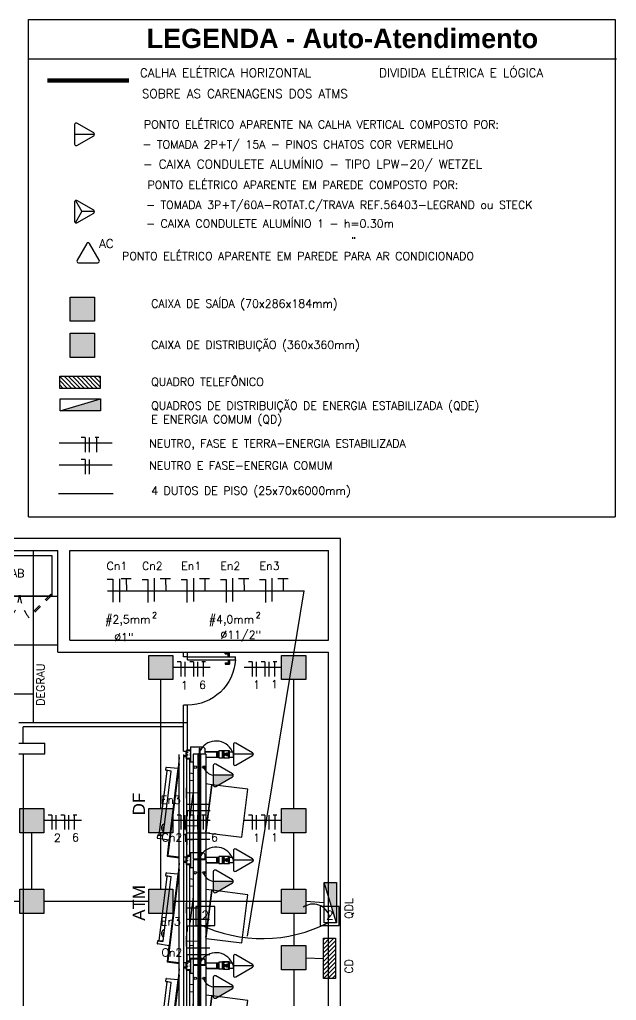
# Model space of a CAD drawing. Extents: x 16 to 124, y 36 to 90.
# Drawn here: x 54.18 to 61.59, y 76.67 to 88.83 of the extents above; entities that cross this region are included whole.
import ezdxf

# ---------------------------------------------------------------- set-up
doc = ezdxf.new("R2010")
doc.units = 0
doc.header["$LTSCALE"] = 0.02
doc.linetypes.add('HIDDEN2', pattern=[0.1875, 0.125, -0.0625])
doc.layers.get('0').update_dxf_attribs({"linetype": 'CONTINUOUS'})
for name, color, linetype in [('20TEXTO_02', 1, 'CONTINUOUS'), ('42-TEXTO', 1, 'CONTINUOUS'), ('ARQUITETURA20', 1, 'CONTINUOUS'), ('CAIXAS', 7, 'CONTINUOUS'), ('CALHA', 160, 'CONTINUOUS'), ('CANALETAS', 4, 'CONTINUOUS'), ('CARENAGEM', 1, 'CONTINUOUS'), ('CODIGO', 6, 'CONTINUOUS'), ('DIVISORIA', 5, 'CONTINUOUS'), ('EL-ELETRODUTO', 2, 'CONTINUOUS'), ('ESQUADRIAS-F', 2, 'CONTINUOUS'), ('ESQUADRIAS-G', 1, 'CONTINUOUS'), ('FIO-FASE', 1, 'CONTINUOUS'), ('MESAS', 1, 'CONTINUOUS'), ('PAREDES', 7, 'CONTINUOUS'), ('PISO', 6, 'CONTINUOUS'), ('PISOELEVADO', 6, 'CONTINUOUS'), ('TEXTO', 7, 'CONTINUOUS'), ('TEXTO-INS-NOVA', 5, 'CONTINUOUS'), ('TEXTO02', 3, 'CONTINUOUS'), ('TEXTO30', 5, 'CONTINUOUS'), ('TOMADAS30', 5, 'CONTINUOUS')]:
    doc.layers.add(name, color=color, linetype=linetype)
doc.styles.add('COTAS', font='romans.shx', dxfattribs={"width": 0.75})
doc.styles.add('PAVIM', font='swiss.ttf')
doc.styles.add('ROMANS', font='simplex.shx')
doc.styles.add('SANSSERIFBOLD', font='sasb____.pfb', dxfattribs={"height": 0.5})

# ---------------------------------------------------------------- blocks, each defined once
blk = doc.blocks.new('A$C3C972CB8')
at = {"layer": 'CARENAGEM'}
for p, q in [((0.526, 1.125), (0.47, 0.683)), ((1.121, 1.051), (0.526, 1.125)), ((1.066, 0.608), (1.121, 1.051)), ((0.137, 0.898), (0.049, 0.898)), ((0.049, 0.898), (0.049, 0.825)), ((0.055, 0.893), (0.055, 0.889)), ((0.06, 0.889), (0.06, 0.893)), ((0.061, 0.898), (0.061, 0.947)), ((0.131, 0.947), (0.061, 0.947)), ((0.069, 0.892), (0.069, 0.877)), ((0.116, 0.892), (0.069, 0.892)), ((0.069, 0.891), (0.116, 0.891)), ((0.069, 0.877), (0.116, 0.877)), ((0.116, 0.877), (0.116, 0.892)), ((0.125, 0.893), (0.125, 0.889)), ((0.13, 0.889), (0.13, 0.893)), ((0.131, 0.947), (0.131, 0.898)), ((0.137, 0.825), (0.137, 0.898)), ((1.448, 0.898), (1.36, 0.898)), ((1.36, 0.898), (1.36, 0.825)), ((1.366, 0.893), (1.366, 0.889)), ((1.371, 0.898), (1.371, 0.947)), ((1.441, 0.947), (1.371, 0.947)), ((1.371, 0.889), (1.371, 0.893)), ((1.38, 0.892), (1.38, 0.877)), ((1.427, 0.892), (1.38, 0.892)), ((1.38, 0.891), (1.427, 0.891)), ((1.38, 0.877), (1.427, 0.877)), ((1.427, 0.877), (1.427, 0.892)), ((1.436, 0.893), (1.436, 0.889)), ((1.441, 0.947), (1.441, 0.898)), ((1.441, 0.889), (1.441, 0.893)), ((1.448, 0.825), (1.448, 0.898)), ((0.049, 0.825), (0.049, 0.813)), ((0.049, 0.825), (0.137, 0.825)), ((0.137, 0.813), (0.049, 0.813)), ((0.051, 0.813), (0.051, 0.766)), ((0.051, 0.766), (0.136, 0.766)), ((0.055, 0.834), (0.055, 0.83)), ((0.06, 0.83), (0.06, 0.834)), ((0.061, 0.592), (0.061, 0.766)), ((0.063, 0.766), (0.063, 0.592)), ((0.063, 0.751), (0.128, 0.751)), ((0.128, 0.74), (0.063, 0.74)), ((0.108, 0.839), (0.077, 0.839)), ((0.125, 0.834), (0.125, 0.83)), ((0.128, 0.607), (0.128, 0.766)), ((0.13, 0.83), (0.13, 0.834)), ((0.131, 0.766), (0.131, 0.607)), ((0.136, 0.766), (0.136, 0.813)), ((0.137, 0.825), (0.137, 0.813)), ((1.36, 0.825), (1.36, 0.813)), ((1.36, 0.825), (1.448, 0.825)), ((1.397, 0.813), (1.36, 0.813)), ((1.361, 0.813), (1.361, 0.766)), ((1.361, 0.766), (1.446, 0.766)), ((1.366, 0.834), (1.366, 0.83)), ((1.371, 0.83), (1.371, 0.834)), ((1.371, 0.607), (1.371, 0.766)), ((1.373, 0.766), (1.373, 0.607)), ((1.373, 0.751), (1.438, 0.751)), ((1.438, 0.74), (1.373, 0.74)), ((1.419, 0.839), (1.388, 0.839)), ((1.436, 0.834), (1.436, 0.83)), ((1.438, 0.609), (1.438, 0.766)), ((1.441, 0.83), (1.441, 0.834)), ((1.441, 0.766), (1.441, 0.609)), ((1.446, 0.766), (1.446, 0.813)), ((1.448, 0.825), (1.448, 0.813)), ((0.47, 0.68), (0.461, 0.607)), ((0.47, 0.683), (0.47, 0.68)), ((1.066, 0.608), (0.47, 0.683)), ((1.055, 0.607), (0.47, 0.68)), ((1.389, 0.607), (1.441, 0.609)), ((0.02, 0.592), (0, 0.572)), ((0, 0.416), (0, 0.572)), ((0.02, 0.592), (0.09, 0.592)), ((0.09, 0.533), (0.025, 0.533)), ((0.025, 0.523), (0.09, 0.523)), ((0.061, 0.523), (0.061, 0.533)), ((0.063, 0.533), (0.063, 0.523)), ((0.09, 0.607), (1.389, 0.607)), ((0.09, 0.607), (0.09, 0.447)), ((0.091, 0.606), (0.091, 0.447)), ((1.066, 0.607), (1.066, 0.608)), ((1.389, 0.447), (1.389, 0.607)), ((0, 0.416), (0.192, 0.416)), ((0.041, 0.416), (0.045, 0.416)), ((0.041, 0.416), (0.041, 0.416)), ((0.041, 0.411), (0.041, 0.37)), ((0.043, 0.37), (0.043, 0.411)), ((0.046, 0.408), (0.044, 0.408)), ((0.044, 0.408), (0.044, 0.373)), ((0.059, 0.416), (0.045, 0.416)), ((0.045, 0.414), (0.059, 0.414)), ((0.146, 0.368), (0.045, 0.368)), ((0.045, 0.366), (0.146, 0.366)), ((0.046, 0.414), (0.046, 0.376)), ((0.046, 0.373), (0.046, 0.408)), ((0.046, 0.376), (0.052, 0.37)), ((0.065, 0.37), (0.048, 0.37)), ((0.054, 0.326), (0.054, 0.366)), ((0.059, 0.414), (0.059, 0.416)), ((0.059, 0.416), (0.133, 0.416)), ((0.073, 0.376), (0.065, 0.376)), ((0.065, 0.376), (0.073, 0.376)), ((0.065, 0.376), (0.065, 0.368)), ((0.065, 0.376), (0.065, 0.376)), ((0.073, 0.376), (0.073, 0.368)), ((0.073, 0.376), (0.073, 0.376)), ((0.095, 0.37), (0.073, 0.37)), ((0.083, 0.412), (0.108, 0.412)), ((0.091, 0.447), (1.389, 0.447)), ((0.103, 0.376), (0.095, 0.376)), ((0.095, 0.376), (0.103, 0.376)), ((0.095, 0.376), (0.095, 0.376)), ((0.095, 0.368), (0.095, 0.376)), ((0.103, 0.376), (0.103, 0.376)), ((0.103, 0.368), (0.103, 0.376)), ((0.143, 0.37), (0.103, 0.37)), ((0.114, 0.366), (0.114, 0.326)), ((0.133, 0.416), (0.133, 0.414)), ((0.146, 0.416), (0.133, 0.416)), ((0.133, 0.414), (0.146, 0.414)), ((0.139, 0.37), (0.145, 0.376)), ((0.145, 0.376), (0.145, 0.414)), ((0.148, 0.408), (0.145, 0.408)), ((0.145, 0.408), (0.145, 0.373)), ((0.146, 0.416), (0.151, 0.416)), ((0.148, 0.411), (0.148, 0.37)), ((0.148, 0.373), (0.148, 0.408)), ((0.151, 0.416), (0.151, 0.416)), ((0.151, 0.37), (0.151, 0.411)), ((0.157, 0.411), (0.151, 0.411)), ((0.156, 0.406), (0.151, 0.406)), ((0.151, 0.37), (0.151, 0.406)), ((0.151, 0.363), (0.151, 0.37)), ((0.155, 0.366), (1.346, 0.366)), ((0.155, 0.366), (0.155, 0.364)), ((1.346, 0.406), (0.156, 0.406)), ((0.157, 0.411), (0.161, 0.411)), ((0.161, 0.411), (0.161, 0.406)), ((0.192, 0.447), (0.192, 0.416)), ((0.325, 0.406), (0.33, 0.447)), ((0.424, 0.447), (0.419, 0.406)), ((0.552, 0.447), (0.876, 0.406)), ((1.151, 0.406), (1.156, 0.447)), ((1.313, 0.416), (1.313, 0.447)), ((1.313, 0.416), (1.355, 0.416)), ((1.35, 0.406), (1.346, 0.406)), ((1.35, 0.406), (1.35, 0.37)), ((1.351, 0.411), (1.351, 0.37)), ((1.353, 0.37), (1.353, 0.411)), ((1.356, 0.408), (1.354, 0.408)), ((1.354, 0.408), (1.354, 0.373)), ((1.369, 0.416), (1.355, 0.416)), ((1.355, 0.414), (1.369, 0.414)), ((1.356, 0.414), (1.356, 0.376)), ((1.356, 0.373), (1.356, 0.408)), ((1.369, 0.414), (1.369, 0.416)), ((0.109, 0.361), (0.059, 0.361)), ((0.059, 0.361), (0.059, 0.326)), ((0.061, 0.361), (0.061, 0.359)), ((0.077, 0.359), (0.061, 0.359)), ((0.077, 0.361), (0.077, 0.359)), ((0.091, 0.359), (0.091, 0.361)), ((0.091, 0.359), (0.107, 0.359)), ((0.096, 0.326), (1.406, 0.326)), ((1.406, 0.276), (0.096, 0.276)), ((0.107, 0.359), (0.107, 0.361)), ((0.109, 0.326), (0.109, 0.361)), ((0.119, 0.363), (0.118, 0.363)), ((0.118, 0.363), (0.118, 0.326)), ((0.151, 0.363), (0.119, 0.363)), ((0.119, 0.326), (0.119, 0.363)), ((0.122, 0.363), (0.155, 0.363)), ((0.122, 0.326), (0.122, 0.363)), ((0.133, 0.276), (0.263, 0.26)), ((0.155, 0.363), (0.155, 0.364)), ((0.213, 0.276), (1.347, 0.134)), ((0.254, 0.118), (0.267, 0.26)), ((0.267, 0.269), (0.267, 0.262)), ((0.267, 0.262), (0.267, 0.269)), ((0.269, 0.259), (1.156, 0.148)), ((1.349, 0.135), (1.367, 0.276)), ((1.358, 0.125), (1.377, 0.276)), ((0.302, 0.173), (0.292, 0.113)), ((0.304, 0.173), (0.296, 0.122)), ((0.307, 0.172), (1.098, 0.073)), ((1.158, 0.148), (1.136, 0.007)), ((1.16, 0.15), (1.16, 0.157)), ((1.16, 0.157), (1.16, 0.15)), ((1.162, 0.147), (1.355, 0.123)), ((0.262, 0.108), (0.282, 0.106)), ((0.297, 0.121), (1.095, 0.021)), ((1.101, 0.073), (1.096, 0.021)), ((1.098, 0.012), (1.103, 0.072)), ((1.105, 0.003), (1.126, 0))]:
    blk.add_line(p, q, dxfattribs=at)
for centre in [(0.253, 0.581), (0.253, 0.527), (0.253, 0.473)]:
    blk.add_circle(centre, 0.015, dxfattribs=at)
for centre, radius, start, end in [((0.025, 0.528), 0.005, 90, 270), ((1.316, 0.529), 0.0055, 315.5774, 0), ((0.045, 0.411), 0.0045, 90, 180), ((0.045, 0.37), 0.0045, 180, 270), ((0.045, 0.411), 0.00225, 90, 180), ((0.045, 0.37), 0.00225, 180, 270), ((0.048, 0.373), 0.0045, 180, 270), ((0.048, 0.373), 0.00225, 180, 270), ((0.083, 0.417), 0.005, 197.4576, 270), ((0.108, 0.417), 0.005, 270, 342.5424), ((0.143, 0.373), 0.0045, 270, 360), ((0.143, 0.373), 0.00225, 270, 360), ((0.146, 0.411), 0.0045, 0, 90), ((0.146, 0.411), 0.00225, 0, 90), ((0.146, 0.37), 0.00225, 270, 0), ((0.146, 0.37), 0.0045, 270, 0), ((0.156, 0.37), 0.0045, 180, 270), ((1.355, 0.411), 0.0045, 90, 180), ((1.355, 0.411), 0.00225, 90, 180), ((0.069, 0.365), 0.01, 216.8699, 323.1301), ((0.099, 0.365), 0.01, 216.8699, 323.1301), ((0.264, 0.263), 0.003, 262.8505, 352.8505), ((0.269, 0.262), 0.003, 172.8505, 262.8505), ((1.157, 0.151), 0.003, 262.8505, 352.8505), ((1.162, 0.15), 0.003, 172.8505, 262.8505), ((1.347, 0.135), 0.0018, 262.8505, 352.8505), ((1.355, 0.126), 0.003, 262.8505, 352.8505)]:
    blk.add_arc(centre, radius, start, end, dxfattribs=at)
at = {"layer": 'CARENAGEM', "extrusion": (7.88861e-31, -1.97383e-45, -1)}
for centre, major_axis in [((0.058, 0.893), (0.0025, 0)), ((0.058, 0.892), (0.0025, 0)), ((0.058, 0.889), (-0.0025, 0)), ((0.128, 0.893), (0.0025, 0)), ((0.128, 0.892), (0.0025, 0)), ((0.128, 0.889), (-0.0025, 0)), ((0.058, 0.833), (0.0025, 0)), ((0.058, 0.834), (0.0025, 0)), ((0.058, 0.83), (-0.0025, 0)), ((0.128, 0.833), (0.0025, 0)), ((0.128, 0.834), (0.0025, 0)), ((0.128, 0.83), (-0.0025, 0))]:
    blk.add_ellipse(centre, major_axis=major_axis, ratio=0.224951, start_param=3.141593, end_param=6.283185, dxfattribs=at)
at = {"layer": 'CARENAGEM', "extrusion": (1.18329e-30, -5.69381e-44, -1)}
for centre in [(0.058, 0.89), (0.128, 0.89), (1.368, 0.89), (1.438, 0.89), (0.058, 0.831), (0.128, 0.831), (1.368, 0.831), (1.438, 0.831)]:
    blk.add_ellipse(centre, major_axis=(0.00165, 0), ratio=0.224951, start_param=3.141593, end_param=9.424778, dxfattribs=at)
at = {"layer": 'CARENAGEM', "extrusion": (1.18329e-30, -5.69217e-44, -1)}
for centre, start_param, end_param in [((0.074, 0.867), 4.352704, 5.304046), ((0.074, 0.867), 0.229969, 0.820844), ((0.113, 0.867), 2.334587, 2.90467), ((0.113, 0.867), 4.120732, 5.004509), ((1.384, 0.867), 4.420269, 5.304046), ((1.384, 0.867), 0.236922, 0.807005), ((1.423, 0.867), 2.320749, 2.911624), ((1.423, 0.867), 4.120732, 5.072074)]:
    blk.add_ellipse(centre, major_axis=(0.0125, 0), ratio=0.97437, start_param=start_param, end_param=end_param, dxfattribs=at)
at = {"layer": 'CARENAGEM', "extrusion": (3.9443e-31, -9.86913e-46, -1)}
for centre, start_param, end_param in [((0.093, 0.862), 3.141593, 9.424778), ((0.093, 0.861), 3.250092, 4.712389), ((0.093, 0.861), 4.712389, 6.174686), ((0.093, 0.838), 3.141593, 9.424778), ((0.093, 0.837), 3.250092, 4.712389), ((0.093, 0.837), 4.712389, 6.174686)]:
    blk.add_ellipse(centre, major_axis=(0.018, 0), ratio=0.224951, start_param=start_param, end_param=end_param, dxfattribs=at)
at = {"layer": 'CARENAGEM', "extrusion": (1.18329e-30, -2.96074e-45, -1)}
for centre in [(0.093, 0.894), (0.093, 0.875), (0.093, 0.868), (0.093, 0.855), (0.093, 0.845), (0.093, 0.831)]:
    blk.add_ellipse(centre, major_axis=(0.002, 0), ratio=0.224951, start_param=3.141593, end_param=9.424778, dxfattribs=at)
at = {"layer": 'CARENAGEM', "extrusion": (7.88861e-31, -2.01762e-45, -1)}
for centre, major_axis in [((1.369, 0.893), (0.0025, 0)), ((1.369, 0.892), (0.0025, 0)), ((1.369, 0.889), (-0.0025, 0)), ((1.439, 0.893), (0.0025, 0)), ((1.439, 0.892), (0.0025, 0)), ((1.439, 0.889), (-0.0025, 0)), ((1.369, 0.833), (0.0025, 0)), ((1.369, 0.834), (0.0025, 0)), ((1.369, 0.83), (-0.0025, 0)), ((1.439, 0.833), (0.0025, 0)), ((1.439, 0.834), (0.0025, 0)), ((1.439, 0.83), (-0.0025, 0))]:
    blk.add_ellipse(centre, major_axis=major_axis, ratio=0.224951, start_param=3.141593, end_param=6.283185, dxfattribs=at)
at = {"layer": 'CARENAGEM', "extrusion": (7.88861e-31, -2.00667e-45, -1)}
for centre, start_param, end_param in [((1.404, 0.862), 3.141593, 9.424778), ((1.404, 0.861), 3.250092, 4.712389), ((1.404, 0.861), 4.712389, 6.174686), ((1.404, 0.838), 3.141593, 9.424778), ((1.404, 0.837), 3.250092, 4.712389), ((1.404, 0.837), 4.712389, 6.174686)]:
    blk.add_ellipse(centre, major_axis=(0.018, 0), ratio=0.224951, start_param=start_param, end_param=end_param, dxfattribs=at)
at = {"layer": 'CARENAGEM', "extrusion": (1.18329e-30, -3.01e-45, -1)}
for centre in [(1.404, 0.894), (1.404, 0.875), (1.404, 0.868), (1.404, 0.855), (1.404, 0.845), (1.404, 0.831)]:
    blk.add_ellipse(centre, major_axis=(0.002, 0), ratio=0.224951, start_param=3.141593, end_param=9.424778, dxfattribs=at)
at = {"layer": 'CARENAGEM'}
for centre, start_param, end_param in [((1.006, 0.104), 0.752586, 2.389007), ((1.006, 0.106), 0.860792, 2.280801)]:
    blk.add_ellipse(centre, major_axis=(-0.0278, 0.0035), ratio=0.999391, start_param=start_param, end_param=end_param, dxfattribs=at)
for points, degree, knots in [([(0.298, 0.131), (0.297, 0.131), (0.297, 0.131), (0.297, 0.131), (0.297, 0.131), (0.297, 0.131), (0.296, 0.131), (0.296, 0.131), (0.296, 0.131), (0.296, 0.131), (0.295, 0.131), (0.295, 0.131), (0.295, 0.131)], 1, [2.902778, 2.902778, 3.094495, 3.327121, 3.559747, 3.792373, 4.024998, 4.26496, 4.504921, 4.744882, 4.984843, 5.224804, 5.464765, 5.490344, 5.490344]), ([(0.297, 0.121), (0.297, 0.121), (0.297, 0.121), (0.297, 0.121), (0.296, 0.121), (0.296, 0.121), (0.296, 0.121), (0.296, 0.121), (0.296, 0.121), (0.296, 0.121), (0.296, 0.121), (0.296, 0.121), (0.296, 0.122), (0.296, 0.122), (0.296, 0.122), (0.296, 0.122), (0.296, 0.122), (0.296, 0.122), (0.296, 0.122), (0.296, 0.122), (0.296, 0.122), (0.296, 0.122), (0.296, 0.122), (0.296, 0.122), (0.296, 0.122), (0.296, 0.122), (0.296, 0.122), (0.296, 0.122)], 1, [0, 0, 0.0419879, 0.0839759, 0.1259638, 0.1668939, 0.2078241, 0.2487542, 0.2896843, 0.3303095, 0.3709346, 0.4115598, 0.4521849, 0.4928044, 0.5334239, 0.5740434, 0.614663, 0.6540309, 0.6933989, 0.7210082, 0.734611, 0.7482139, 0.7608778, 0.7735418, 0.7905417, 0.8075415, 0.8245414, 0.8466684, 0.8687953, 0.8687953]), ([(0.307, 0.172), (0.307, 0.173), (0.307, 0.173), (0.307, 0.173), (0.307, 0.173), (0.306, 0.173), (0.306, 0.173), (0.306, 0.173), (0.306, 0.173), (0.305, 0.173), (0.305, 0.173), (0.305, 0.173), (0.305, 0.173), (0.305, 0.173), (0.304, 0.173), (0.304, 0.173), (0.304, 0.173), (0.304, 0.173), (0.304, 0.173), (0.303, 0.173), (0.303, 0.173), (0.303, 0.173), (0.303, 0.173), (0.303, 0.173), (0.302, 0.173), (0.302, 0.173), (0.302, 0.173), (0.302, 0.173), (0.302, 0.173), (0.301, 0.173), (0.301, 0.173), (0.301, 0.173), (0.301, 0.173), (0.301, 0.173), (0.301, 0.173), (0.3, 0.173), (0.3, 0.173), (0.3, 0.173), (0.3, 0.173), (0.3, 0.173), (0.3, 0.173), (0.3, 0.173), (0.299, 0.173), (0.299, 0.173), (0.299, 0.173), (0.299, 0.173), (0.299, 0.173), (0.299, 0.173), (0.299, 0.173), (0.299, 0.173), (0.299, 0.173), (0.298, 0.173), (0.298, 0.173), (0.298, 0.173), (0.298, 0.173), (0.298, 0.173), (0.298, 0.173), (0.298, 0.173), (0.298, 0.173), (0.298, 0.173), (0.298, 0.173), (0.298, 0.173), (0.298, 0.173), (0.298, 0.173), (0.298, 0.173), (0.298, 0.173)], 1, [0, 0, 0.200219, 0.400438, 0.600656, 0.800875, 1.001094, 1.217587, 1.434081, 1.650574, 1.867067, 2.08356, 2.300054, 2.516547, 2.73304, 2.949533, 3.166027, 3.38252, 3.599013, 3.815506, 4.032, 4.243984, 4.455968, 4.667952, 4.879936, 5.091921, 5.303905, 5.515889, 5.727873, 5.939857, 6.151842, 6.363826, 6.57581, 6.787794, 6.999778, 7.211763, 7.423747, 7.634351, 7.844955, 8.05556, 8.266164, 8.476768, 8.687372, 8.897977, 9.108581, 9.319185, 9.52979, 9.740394, 9.950998, 10.161602, 10.372207, 10.582811, 10.763907, 10.945002, 11.126098, 11.307193, 11.488289, 11.669385, 11.85048, 12.015872, 12.181264, 12.346656, 12.512048, 12.677439, 12.842831, 12.982571, 13.034543, 13.034543]), ([(0.254, 0.118), (0.254, 0.118), (0.254, 0.118), (0.254, 0.117), (0.254, 0.116), (0.255, 0.114), (0.255, 0.113), (0.257, 0.111), (0.258, 0.11), (0.26, 0.109), (0.261, 0.108), (0.262, 0.108)], 3, [-0.027135, -0.027135, -0.027135, -0.027135, 0, 0, 3.29064, 3.29064, 6.80644, 6.80644, 10.322241, 10.322241, 13.838041, 13.838041, 13.838041, 13.838041]), ([(0.282, 0.106), (0.284, 0.106), (0.285, 0.106), (0.287, 0.106), (0.288, 0.107), (0.29, 0.108), (0.291, 0.109), (0.292, 0.111), (0.292, 0.112), (0.292, 0.113), (0.292, 0.113), (0.292, 0.113)], 3, [0, 0, 0, 0, 3.5158, 3.5158, 7.031601, 7.031601, 10.547401, 10.547401, 13.819644, 13.819644, 13.865025, 13.865025, 13.865025, 13.865025]), ([(0.957, 0.091), (0.957, 0.091), (0.958, 0.09), (0.958, 0.089), (0.958, 0.088), (0.958, 0.087), (0.959, 0.087), (0.959, 0.086), (0.959, 0.085), (0.96, 0.085), (0.96, 0.084), (0.96, 0.083), (0.961, 0.082), (0.961, 0.082), (0.961, 0.081), (0.962, 0.08), (0.962, 0.08), (0.962, 0.079), (0.963, 0.078), (0.963, 0.077), (0.964, 0.077), (0.964, 0.076), (0.965, 0.075), (0.965, 0.075), (0.966, 0.074), (0.966, 0.074), (0.967, 0.073), (0.967, 0.072), (0.968, 0.072), (0.968, 0.071), (0.969, 0.07), (0.969, 0.07), (0.97, 0.069), (0.97, 0.069), (0.971, 0.068), (0.971, 0.068), (0.972, 0.067), (0.973, 0.067), (0.973, 0.066), (0.974, 0.066), (0.974, 0.065), (0.975, 0.065), (0.976, 0.064), (0.976, 0.064), (0.977, 0.063), (0.978, 0.063), (0.978, 0.062), (0.979, 0.062), (0.98, 0.061), (0.98, 0.061), (0.981, 0.061), (0.982, 0.06), (0.983, 0.06), (0.983, 0.059), (0.984, 0.059), (0.985, 0.059), (0.985, 0.058), (0.986, 0.058), (0.987, 0.058), (0.988, 0.057), (0.988, 0.057), (0.989, 0.057), (0.99, 0.057), (0.991, 0.056), (0.991, 0.056), (0.992, 0.056), (0.993, 0.056), (0.994, 0.056), (0.994, 0.055), (0.995, 0.055), (0.996, 0.055), (0.997, 0.055), (0.998, 0.055), (0.998, 0.055), (0.999, 0.055), (1, 0.054), (1.001, 0.054), (1.002, 0.054), (1.002, 0.054), (1.003, 0.054), (1.004, 0.054), (1.005, 0.054), (1.006, 0.054), (1.006, 0.054), (1.007, 0.054), (1.008, 0.054), (1.009, 0.054), (1.01, 0.054), (1.01, 0.054), (1.011, 0.054), (1.012, 0.055), (1.013, 0.055), (1.014, 0.055), (1.014, 0.055), (1.015, 0.055), (1.016, 0.055), (1.017, 0.055), (1.017, 0.056), (1.018, 0.056), (1.019, 0.056), (1.02, 0.056), (1.021, 0.056), (1.021, 0.057), (1.022, 0.057), (1.023, 0.057), (1.024, 0.058), (1.024, 0.058), (1.025, 0.058), (1.026, 0.058), (1.027, 0.059), (1.027, 0.059), (1.028, 0.059), (1.029, 0.06), (1.029, 0.06), (1.03, 0.061), (1.031, 0.061), (1.031, 0.061), (1.032, 0.062), (1.033, 0.062), (1.034, 0.063), (1.034, 0.063), (1.035, 0.064), (1.035, 0.064), (1.036, 0.065), (1.037, 0.065), (1.037, 0.066), (1.038, 0.066), (1.039, 0.067), (1.039, 0.067), (1.04, 0.068), (1.04, 0.068), (1.041, 0.069), (1.041, 0.069), (1.042, 0.07), (1.043, 0.07), (1.043, 0.071), (1.044, 0.072), (1.044, 0.072), (1.045, 0.073), (1.045, 0.074), (1.046, 0.074), (1.046, 0.075), (1.047, 0.075), (1.047, 0.076), (1.047, 0.077), (1.048, 0.077), (1.048, 0.078), (1.049, 0.079), (1.049, 0.079)], 1, [3.527144, 3.527144, 3.535478, 3.551478, 3.567478, 3.583478, 3.599477, 3.615477, 3.631477, 3.647476, 3.663476, 3.679476, 3.695475, 3.711475, 3.727475, 3.743474, 3.759474, 3.775474, 3.791474, 3.807474, 3.823473, 3.839473, 3.855473, 3.871473, 3.887473, 3.903473, 3.919473, 3.935473, 3.951473, 3.967472, 3.983472, 3.999472, 4.015472, 4.031472, 4.047472, 4.063472, 4.079472, 4.095472, 4.111472, 4.127472, 4.143472, 4.159472, 4.175472, 4.191472, 4.207473, 4.223473, 4.239473, 4.255473, 4.271473, 4.287473, 4.303473, 4.319473, 4.335474, 4.351474, 4.367474, 4.383474, 4.399474, 4.415474, 4.431475, 4.447475, 4.463475, 4.479476, 4.495476, 4.511476, 4.527476, 4.543477, 4.559477, 4.575477, 4.591478, 4.607478, 4.623478, 4.639479, 4.655479, 4.671479, 4.68748, 4.70348, 4.71948, 4.735481, 4.751481, 4.767481, 4.783482, 4.799482, 4.815483, 4.831483, 4.847483, 4.863484, 4.879484, 4.895485, 4.911485, 4.927485, 4.943486, 4.959486, 4.975486, 4.991487, 5.007487, 5.023488, 5.039488, 5.055488, 5.071489, 5.087489, 5.103489, 5.11949, 5.13549, 5.15149, 5.16749, 5.183491, 5.199491, 5.215491, 5.231492, 5.247492, 5.263492, 5.279493, 5.295493, 5.311493, 5.327493, 5.343494, 5.359494, 5.375494, 5.391494, 5.407494, 5.423495, 5.439495, 5.455495, 5.471495, 5.487495, 5.503495, 5.519495, 5.535495, 5.551495, 5.567495, 5.583495, 5.599496, 5.615496, 5.631496, 5.647496, 5.663496, 5.679496, 5.695496, 5.711496, 5.727496, 5.743496, 5.759495, 5.775495, 5.791495, 5.807495, 5.823495, 5.839495, 5.855495, 5.871494, 5.885424, 5.885424]), ([(1.096, 0.021), (1.096, 0.021), (1.096, 0.021), (1.096, 0.021), (1.096, 0.021), (1.096, 0.021), (1.096, 0.021), (1.096, 0.021), (1.096, 0.021), (1.096, 0.021), (1.096, 0.021), (1.096, 0.021), (1.096, 0.021), (1.096, 0.021), (1.096, 0.021), (1.096, 0.021), (1.096, 0.021), (1.096, 0.021), (1.096, 0.021), (1.096, 0.021), (1.096, 0.021), (1.096, 0.021), (1.096, 0.021), (1.096, 0.021), (1.096, 0.021), (1.096, 0.021), (1.095, 0.021)], 1, [0, 0, 0.0626187, 0.09388, 0.1065253, 0.1191706, 0.1318049, 0.1444393, 0.1613001, 0.1781609, 0.1950217, 0.2249463, 0.2548709, 0.2977034, 0.340536, 0.3833685, 0.4231744, 0.4629803, 0.5027861, 0.542592, 0.5832112, 0.6238303, 0.6644495, 0.7050686, 0.7460327, 0.7869968, 0.8279608, 0.8689249, 0.8689249]), ([(1.099, 0.03), (1.099, 0.03), (1.099, 0.03), (1.099, 0.03), (1.099, 0.03), (1.098, 0.03), (1.098, 0.03), (1.098, 0.03), (1.098, 0.03), (1.098, 0.03), (1.097, 0.031), (1.097, 0.031), (1.097, 0.031), (1.097, 0.031)], 1, [21.441958, 21.441958, 21.467705, 21.698529, 21.929352, 22.160176, 22.391, 22.621824, 22.852647, 23.083471, 23.314295, 23.545119, 23.775943, 24.006766, 24.026551, 24.026551]), ([(1.107, 0.071), (1.107, 0.071), (1.107, 0.071), (1.107, 0.071), (1.107, 0.071), (1.107, 0.071), (1.107, 0.071), (1.107, 0.071), (1.107, 0.071), (1.107, 0.071), (1.107, 0.071), (1.107, 0.071), (1.107, 0.071), (1.107, 0.071), (1.107, 0.071), (1.107, 0.071), (1.106, 0.071), (1.106, 0.071), (1.106, 0.071), (1.106, 0.072), (1.106, 0.072), (1.106, 0.072), (1.106, 0.072), (1.106, 0.072), (1.106, 0.072), (1.106, 0.072), (1.106, 0.072), (1.106, 0.072), (1.105, 0.072), (1.105, 0.072), (1.105, 0.072), (1.105, 0.072), (1.105, 0.072), (1.105, 0.072), (1.105, 0.072), (1.105, 0.072), (1.104, 0.072), (1.104, 0.072), (1.104, 0.072), (1.104, 0.072), (1.104, 0.072), (1.104, 0.072), (1.103, 0.072), (1.103, 0.072), (1.103, 0.072), (1.103, 0.072), (1.103, 0.073), (1.102, 0.073), (1.102, 0.073), (1.102, 0.073), (1.102, 0.073), (1.102, 0.073), (1.102, 0.073), (1.101, 0.073), (1.101, 0.073), (1.101, 0.073), (1.101, 0.073), (1.101, 0.073), (1.1, 0.073), (1.1, 0.073), (1.1, 0.073), (1.1, 0.073), (1.099, 0.073), (1.099, 0.073), (1.099, 0.073), (1.099, 0.073), (1.099, 0.073), (1.098, 0.073), (1.098, 0.073), (1.098, 0.073), (1.098, 0.073)], 1, [11.287326, 11.287326, 11.347666, 11.479103, 11.610541, 11.741979, 11.873417, 12.019793, 12.16617, 12.312547, 12.458923, 12.6053, 12.751676, 12.898053, 13.044429, 13.190806, 13.337183, 13.503495, 13.669808, 13.836121, 14.002433, 14.168746, 14.335059, 14.501372, 14.667684, 14.833997, 15.00031, 15.166623, 15.360061, 15.553499, 15.746938, 15.940376, 16.133814, 16.327253, 16.520691, 16.714129, 16.907568, 17.101006, 17.294444, 17.487883, 17.704962, 17.922041, 18.13912, 18.356199, 18.573278, 18.790357, 19.007436, 19.224515, 19.441594, 19.658673, 19.875752, 20.092831, 20.30991, 20.52293, 20.73595, 20.94897, 21.161989, 21.375009, 21.588029, 21.801049, 22.014069, 22.227089, 22.440109, 22.653129, 22.866148, 23.079168, 23.292188, 23.505208, 23.712646, 23.920084, 24.127522, 24.33496, 24.33496]), ([(1.098, 0.012), (1.098, 0.012), (1.098, 0.012), (1.098, 0.011), (1.098, 0.01), (1.098, 0.008), (1.099, 0.007), (1.1, 0.005), (1.101, 0.004), (1.103, 0.003), (1.104, 0.003), (1.105, 0.003)], 3, [-0.045381, -0.045381, -0.045381, -0.045381, 0, 0, 3.272243, 3.272243, 6.788044, 6.788044, 10.303844, 10.303844, 13.819644, 13.819644, 13.819644, 13.819644]), ([(1.126, 0), (1.127, 0), (1.128, 0), (1.13, 0.001), (1.131, 0.001), (1.133, 0.003), (1.134, 0.003), (1.135, 0.005), (1.136, 0.006), (1.136, 0.007), (1.136, 0.007), (1.136, 0.007)], 3, [0, 0, 0, 0, 3.5158, 3.5158, 7.031601, 7.031601, 10.547401, 10.547401, 13.838041, 13.838041, 13.865175, 13.865175, 13.865175, 13.865175])]:
    blk.add_open_spline(points, degree=degree, knots=knots, dxfattribs=at)
blk.add_open_spline([(1.096, 0.021), (1.096, 0.021), (1.096, 0.021), (1.096, 0.021), (1.096, 0.021), (1.096, 0.021)], degree=1, dxfattribs=at)
blk = doc.blocks.new('A$C05567B69')
at = {"layer": 'ESQUADRIAS-F'}
blk.add_arc((0.8, 0), 0.8, 93.5833, 180, dxfattribs=at)
at = {"layer": 'ESQUADRIAS-G'}
for p, q in [((0.68, 0.628), (0.68, 0.698)), ((0.75, 0.698), (0.68, 0.698)), ((0.7, 0.628), (0.7, 0.678)), ((0.75, 0.678), (0.7, 0.678)), ((0.75, 0), (0.75, 0.798)), ((0.75, 0.798), (0.8, 0.798)), ((0.8, 0), (0.8, 0.798)), ((0.8, 0.698), (0.87, 0.698)), ((0.8, 0.678), (0.85, 0.678)), ((0.85, 0.628), (0.85, 0.678)), ((0.87, 0.628), (0.87, 0.698)), ((0.7, 0.628), (0.68, 0.628)), ((0.85, 0.628), (0.87, 0.628)), ((0.75, 0), (0.8, 0))]:
    blk.add_line(p, q, dxfattribs=at)
for points in [[(0.68, 0.698), (0.75, 0.698), (0.7, 0.678), (0.75, 0.678)], [(0.68, 0.628), (0.68, 0.698), (0.7, 0.628), (0.7, 0.678)], [(0.8, 0.698), (0.87, 0.698), (0.8, 0.678), (0.85, 0.678)], [(0.85, 0.628), (0.85, 0.678), (0.87, 0.628), (0.87, 0.698)]]:
    blk.add_solid(points, dxfattribs=at)
blk = doc.blocks.new('AB')
at = {"layer": 'CODIGO', "linetype": 'HIDDEN2'}
for p, q in [((0.013, -0.478), (0.294, -0.76)), ((0.787, -0.478), (0.506, -0.76)), ((0, -0.491), (0.281, -0.773)), ((0.8, -0.491), (0.519, -0.773)), ((0.281, -0.773), (0.294, -0.76)), ((0.519, -0.773), (0.506, -0.76))]:
    blk.add_line(p, q, dxfattribs=at)
for centre, start, end in [((-0.095, -0.456), 321.9199, 355.9227), ((0.895, -0.456), 184.0773, 218.0801)]:
    blk.add_arc(centre, 0.493, start, end, dxfattribs=at)
at = {"layer": 'MESAS'}
for p, q in [((0, 0), (0.8, 0)), ((0, 0), (0, -0.5)), ((0.8, 0), (0.8, -0.5)), ((0, -0.5), (0.013, -0.5)), ((0.013, -0.5), (0.782, -0.5)), ((0.782, -0.5), (0.8, -0.5)), ((0.8, -0.5), (0.787, -0.5))]:
    blk.add_line(p, q, dxfattribs=at)
at = {"layer": 'MESAS', "linetype": 'HIDDEN2'}
for p, q in [((0.013, -0.478), (0, -0.491)), ((0.787, -0.478), (0.8, -0.491))]:
    blk.add_line(p, q, dxfattribs=at)
at = {"layer": 'CODIGO', "style": 'ROMANS'}
blk.add_text('AB', height=0.1, dxfattribs=at).set_placement((0.291, -0.27))

msp = doc.modelspace()

# ---------------------------------------------------------------- hatches: boundary and pattern name
at = {"layer": 'CAIXAS'}
for color, points in [(4, [(55.11209, 85.09335), (55.11209, 85.39335), (54.81209, 85.39335), (54.81209, 85.09335)]), (5, [(55.11209, 84.64353), (55.11209, 84.94353), (54.81209, 84.94353), (54.81209, 84.64353)]), (256, [(54.68752, 83.98182), (55.18752, 83.98182), (55.18752, 84.13182)]), (4, [(56.08662, 80.64894), (56.08662, 80.94894), (55.78662, 80.94894), (55.78662, 80.64894)]), (4, [(57.73662, 80.64894), (57.73662, 80.94894), (57.43662, 80.94894), (57.43662, 80.64894)]), (4, [(54.48662, 78.74894), (54.48662, 79.04894), (54.18662, 79.04894), (54.18662, 78.74894)]), (4, [(56.08662, 78.74894), (56.08662, 79.04894), (55.78662, 79.04894), (55.78662, 78.74894)]), (4, [(57.73662, 78.74894), (57.73662, 79.04894), (57.43662, 79.04894), (57.43662, 78.74894)]), (256, [(58.11645, 77.63319), (58.11645, 78.13319), (57.96645, 78.13319)]), (5, [(54.48662, 77.74894), (54.48662, 78.04894), (54.18662, 78.04894), (54.18662, 77.74894)]), (5, [(56.08662, 77.74894), (56.08662, 78.04894), (55.78662, 78.04894), (55.78662, 77.74894)]), (5, [(57.73662, 77.74894), (57.73662, 78.04894), (57.43662, 78.04894), (57.43662, 77.74894)]), (5, [(57.73662, 77.04894), (57.73662, 77.34894), (57.43662, 77.34894), (57.43662, 77.04894)])]:
    msp.add_hatch(color=color, dxfattribs=at).paths.add_polyline_path(points)
h = msp.add_hatch(dxfattribs=at)
h.set_pattern_fill('ANSI31', color=256, scale=0.3, angle=90, style=0)
h.set_pattern_definition([(135, (24.795224, 10.406536), (-0.026516504, -0.026516504), [])])
h.paths.add_polyline_path([(54.68341, 84.33138), (54.68341, 84.26105), (55.18341, 84.26105), (55.18341, 84.33138)])
h.paths.add_polyline_path([(54.68341, 84.41105), (54.68341, 84.33138), (55.18341, 84.33138), (55.18341, 84.41105)])
h = msp.add_hatch(dxfattribs=at)
h.set_pattern_fill('ANSI31', color=256, scale=0.3, angle=180, style=0)
h.set_pattern_definition([(225, (131.959207, 47.05238), (0.026516504, -0.026516504), [])])
h.paths.add_polyline_path([(58.03436, 76.94057), (58.1047, 76.94057), (58.1047, 77.44057), (58.03436, 77.44057)])
h.paths.add_polyline_path([(57.9547, 76.94057), (58.03436, 76.94057), (58.03436, 77.44057), (57.9547, 77.44057)])
at = {"layer": 'TOMADAS30'}
for points in [[(56.82655, 79.44425, 0.26794919), (56.83655, 79.46157), (56.58837, 79.46157), (56.58837, 79.34138, 0.57735027), (56.61837, 79.32406)], [(56.82655, 78.12845, 0.26794919), (56.83655, 78.14577), (56.58837, 78.14577), (56.58837, 78.02558, 0.57735027), (56.61837, 78.00825)], [(56.82655, 76.81854, 0.26794919), (56.83655, 76.83586), (56.58837, 76.83586), (56.58837, 76.71567, 0.57735027), (56.61837, 76.69835)]]:
    msp.add_hatch(color=256, dxfattribs=at).paths.add_polyline_path(points)

# ---------------------------------------------------------------- linework, layer by layer
at = {"layer": 'ARQUITETURA20'}
for p, q in [((58.31588, 86.13817), (58.31588, 86.11483)), ((58.33923, 86.13817), (58.33923, 86.11483))]:
    msp.add_line(p, q, dxfattribs=at)
at = {"layer": 'CAIXAS'}
for p, q in [((54.68752, 83.98182), (55.18752, 84.13182)), ((58.11645, 77.63319), (57.96645, 78.13319))]:
    msp.add_line(p, q, dxfattribs=at)
for points in [[(54.81209, 85.09335), (54.81209, 85.39335), (55.11209, 85.39335), (55.11209, 85.09335)], [(54.81209, 84.64353), (54.81209, 84.94353), (55.11209, 84.94353), (55.11209, 84.64353)], [(54.68341, 84.26105), (54.68341, 84.41105), (55.18341, 84.41105), (55.18341, 84.26105)], [(54.68752, 83.98182), (54.68752, 84.13182), (55.18752, 84.13182), (55.18752, 83.98182)], [(55.78662, 80.64894), (55.78662, 80.94894), (56.08662, 80.94894), (56.08662, 80.64894)], [(57.43662, 80.64894), (57.43662, 80.94894), (57.73662, 80.94894), (57.73662, 80.64894)], [(54.18662, 78.74894), (54.18662, 79.04894), (54.48662, 79.04894), (54.48662, 78.74894)], [(55.78662, 78.74894), (55.78662, 79.04894), (56.08662, 79.04894), (56.08662, 78.74894)], [(57.43662, 78.74894), (57.43662, 79.04894), (57.73662, 79.04894), (57.73662, 78.74894)], [(58.11645, 77.63319), (57.96645, 77.63319), (57.96645, 78.13319), (58.11645, 78.13319)], [(54.18662, 77.74894), (54.18662, 78.04894), (54.48662, 78.04894), (54.48662, 77.74894)], [(55.78662, 77.74894), (55.78662, 78.04894), (56.08662, 78.04894), (56.08662, 77.74894)], [(57.43662, 77.74894), (57.43662, 78.04894), (57.73662, 78.04894), (57.73662, 77.74894)], [(58.1047, 76.94057), (57.9547, 76.94057), (57.9547, 77.44057), (58.1047, 77.44057)], [(57.43662, 77.04894), (57.43662, 77.34894), (57.73662, 77.34894), (57.73662, 77.04894)]]:
    msp.add_lwpolyline(points, close=True, dxfattribs=at)
at = {"layer": 'CALHA', "const_width": 0.05}
for points in [[(54.52915, 88.07971), (55.54119, 88.07971)], [(56.41506, 79.72611), (56.41506, 69.25702)]]:
    msp.add_lwpolyline(points, dxfattribs=at)
at = {"layer": 'CANALETAS'}
for p, q in [((55.3342, 83.58279), (54.67417, 83.58279)), ((55.3342, 83.30819), (54.67417, 83.30819)), ((54.66571, 82.9585), (55.34749, 82.9585)), ((56.5515, 80.79894), (56.08662, 80.79894)), ((57.43662, 80.79894), (56.97174, 80.79894)), ((55.93662, 79.04894), (55.93662, 80.64894)), ((57.58662, 79.04894), (57.58662, 80.64894)), ((54.9515, 78.89894), (54.48662, 78.89894)), ((56.5515, 78.89894), (56.08662, 78.89894)), ((57.43662, 78.89894), (56.97174, 78.89894)), ((54.33662, 78.04894), (54.33662, 78.74894)), ((55.93662, 78.04894), (55.93662, 78.74894)), ((57.58662, 78.04894), (57.58662, 78.74894)), ((52.88662, 77.89894), (54.18662, 77.89894)), ((54.48662, 77.89894), (55.78662, 77.89894)), ((56.08662, 77.89894), (57.43662, 77.89894)), ((57.73662, 77.89894), (57.96645, 77.88319)), ((57.58662, 77.74894), (57.58662, 77.34894)), ((57.73662, 77.19894), (57.9547, 77.19057)), ((57.58662, 77.04894), (57.58662, 76.04894))]:
    msp.add_line(p, q, dxfattribs=at)
at = {"layer": 'CARENAGEM'}
for p in [(56.309, 77.18692), (56.4847, 77.16692)]:
    msp.add_line(p, (56.4647, 77.18692), dxfattribs=at)
msp.add_arc((56.4208, 77.16192), 0.005, 0, 180, dxfattribs=at)
at = {"layer": 'DIVISORIA'}
for p, q in [((56.21662, 80.93035), (56.21662, 80.98894)), ((56.26662, 80.93035), (56.21662, 80.93035)), ((56.26662, 80.93035), (56.26662, 80.98894)), ((56.21662, 79.76169), (56.21662, 80.33035)), ((56.26662, 80.33035), (56.21662, 80.33035)), ((56.26662, 79.76169), (56.26662, 80.33035)), ((56.26662, 80.11169), (54.17662, 80.11169)), ((56.21662, 80.06169), (54.22662, 80.06169)), ((54.22662, 79.85981), (54.22662, 80.06169)), ((54.22662, 79.72946), (54.22662, 76.20946))]:
    msp.add_line(p, q, dxfattribs=at)
at = {"layer": 'EL-ELETRODUTO'}
for p, q in [((55.42227, 81.89872), (55.42227, 81.61097)), ((55.44397, 81.90093), (55.50888, 81.90093)), ((55.44397, 81.90093), (55.44397, 81.90093)), ((55.50888, 81.90093), (55.51176, 81.74763)), ((55.50888, 81.90093), (55.57017, 81.90093)), ((55.85541, 81.90516), (55.85541, 81.61741)), ((55.93038, 81.90093), (55.93038, 81.90093)), ((55.93038, 81.90093), (55.99529, 81.90093)), ((55.99529, 81.90093), (56.05658, 81.90093)), ((55.99529, 81.90093), (55.99817, 81.74763)), ((56.34182, 81.90516), (56.34182, 81.61741)), ((56.41679, 81.90093), (56.41679, 81.90093)), ((56.41679, 81.90093), (56.48171, 81.90093)), ((56.48171, 81.90093), (56.48458, 81.74763)), ((56.48171, 81.90093), (56.54299, 81.90093)), ((56.82823, 81.90516), (56.82823, 81.61741)), ((56.9032, 81.90093), (56.9032, 81.90093)), ((56.9032, 81.90093), (56.96812, 81.90093)), ((56.96812, 81.90093), (56.97099, 81.74763)), ((56.96812, 81.90093), (57.0294, 81.90093)), ((57.31464, 81.90516), (57.31464, 81.61741)), ((57.38962, 81.90093), (57.45453, 81.90093)), ((57.38962, 81.90093), (57.38962, 81.90093)), ((57.45453, 81.90093), (57.4574, 81.74763)), ((57.45453, 81.90093), (57.51581, 81.90093)), ((56.25565, 79.24432), (56.25565, 79.30561)), ((56.25565, 79.24432), (56.40894, 79.2472)), ((56.25565, 79.17941), (56.25565, 79.24432)), ((56.25142, 79.10444), (56.53917, 79.10444)), ((56.25565, 79.17941), (56.25565, 79.17941)), ((56.25565, 78.83472), (56.25565, 78.896)), ((56.25565, 78.83472), (56.40894, 78.8376)), ((56.25565, 78.76981), (56.25565, 78.83472)), ((56.25565, 78.76981), (56.25565, 78.76981)), ((56.25786, 78.74811), (56.54561, 78.74811)), ((56.25565, 77.81585), (56.25565, 77.87713)), ((56.25565, 77.81585), (56.40894, 77.81872)), ((56.25565, 77.75093), (56.25565, 77.81585)), ((56.25565, 77.75093), (56.25565, 77.75093)), ((56.25142, 77.67596), (56.53917, 77.67596)), ((56.25565, 77.40625), (56.25565, 77.46753)), ((56.25565, 77.40625), (56.40894, 77.40912)), ((56.25565, 77.34133), (56.25565, 77.40625)), ((56.25565, 77.34133), (56.25565, 77.34133)), ((56.25786, 77.31963), (56.54561, 77.31963))]:
    msp.add_line(p, q, dxfattribs=at)
for points in [[(55.27137, 81.89375), (55.343, 81.89375), (55.343, 81.61097)], [(55.70372, 81.88934), (55.77535, 81.88934), (55.77535, 81.60655)], [(56.19014, 81.88934), (56.26176, 81.88934), (56.26176, 81.60655)], [(56.67655, 81.88934), (56.74818, 81.88934), (56.74818, 81.60655)], [(57.16296, 81.88934), (57.23459, 81.88934), (57.23459, 81.60655)], [(56.26724, 78.95275), (56.26724, 79.02438), (56.55003, 79.02438)], [(56.26282, 78.59721), (56.26282, 78.66883), (56.54561, 78.66883)], [(56.26724, 77.52428), (56.26724, 77.59591), (56.55003, 77.59591)], [(56.26282, 77.16873), (56.26282, 77.24036), (56.54561, 77.24036)]]:
    msp.add_lwpolyline(points, dxfattribs=at)
for centre, radius, start, end in [((56.62172, 79.66496), 0.22234, 18.151206, 201.646572), ((56.61364, 79.61228), 0.15282, 195.781044, 260.482699), ((56.62172, 78.34916), 0.22234, 18.151206, 201.646572), ((56.61364, 78.29648), 0.15282, 195.781044, 260.482699), ((57.8258, 77.64844), 0.21508, 15.75025, 125.181141), ((57.19438, 79.22542), 1.78939, 244.335476, 297.383142), ((56.62172, 77.03925), 0.22234, 18.151206, 201.646572), ((56.61364, 76.98658), 0.15282, 195.781044, 260.482699)]:
    msp.add_arc(centre, radius, start, end, dxfattribs=at)
at = {"layer": 'FIO-FASE'}
for p, q in [((54.99597, 83.65129), (54.95032, 83.65129)), ((54.99597, 83.65129), (54.99597, 83.47113)), ((55.0503, 83.47113), (55.0503, 83.65129)), ((55.16687, 83.65129), (55.12122, 83.65129)), ((55.14078, 83.47113), (55.14078, 83.65129)), ((54.99597, 83.3767), (54.95032, 83.3767)), ((54.99597, 83.3767), (54.99597, 83.19654)), ((55.0503, 83.19654), (55.0503, 83.3767)), ((56.18466, 80.86744), (56.13901, 80.86744)), ((56.18466, 80.86744), (56.18466, 80.68728)), ((56.23899, 80.68728), (56.23899, 80.86744)), ((56.34239, 80.86744), (56.29675, 80.86744)), ((56.34239, 80.86744), (56.34239, 80.68728)), ((56.39673, 80.68728), (56.39673, 80.86744)), ((56.49289, 80.86744), (56.44724, 80.86744)), ((56.4668, 80.68728), (56.4668, 80.86744)), ((57.06978, 80.86744), (57.02413, 80.86744)), ((57.06978, 80.86744), (57.06978, 80.68728)), ((57.12411, 80.68728), (57.12411, 80.86744)), ((57.22751, 80.86744), (57.18187, 80.86744)), ((57.22751, 80.86744), (57.22751, 80.68728)), ((57.28185, 80.68728), (57.28185, 80.86744)), ((57.37801, 80.86744), (57.33236, 80.86744)), ((57.35192, 80.68728), (57.35192, 80.86744)), ((54.58466, 78.96744), (54.53901, 78.96744)), ((54.58466, 78.96744), (54.58466, 78.78728)), ((54.63899, 78.78728), (54.63899, 78.96744)), ((54.74239, 78.96744), (54.69675, 78.96744)), ((54.74239, 78.96744), (54.74239, 78.78728)), ((54.79673, 78.78728), (54.79673, 78.96744)), ((54.89289, 78.96744), (54.84724, 78.96744)), ((54.8668, 78.78728), (54.8668, 78.96744)), ((56.18466, 78.96744), (56.13901, 78.96744)), ((56.18466, 78.96744), (56.18466, 78.78728)), ((56.23899, 78.78728), (56.23899, 78.96744)), ((56.34239, 78.96744), (56.29675, 78.96744)), ((56.34239, 78.96744), (56.34239, 78.78728)), ((56.39673, 78.78728), (56.39673, 78.96744)), ((56.49289, 78.96744), (56.44724, 78.96744)), ((56.4668, 78.78728), (56.4668, 78.96744)), ((57.06978, 78.96744), (57.02413, 78.96744)), ((57.06978, 78.96744), (57.06978, 78.78728)), ((57.12411, 78.78728), (57.12411, 78.96744)), ((57.22751, 78.96744), (57.18187, 78.96744)), ((57.22751, 78.96744), (57.22751, 78.78728)), ((57.28185, 78.78728), (57.28185, 78.96744)), ((57.37801, 78.96744), (57.33236, 78.96744)), ((57.35519, 78.78728), (57.35519, 78.96744))]:
    msp.add_line(p, q, dxfattribs=at)
at = {"layer": 'PAREDES'}
for p, q in [((58.16662, 82.39894), (46.26662, 82.39894)), ((58.16662, 75.48525), (58.16662, 82.39894)), ((50.63662, 82.24894), (54.65662, 82.24894)), ((54.65662, 80.98894), (54.65662, 82.24894)), ((54.80662, 82.24894), (58.01662, 82.24894)), ((54.80662, 81.13894), (54.80662, 82.24894)), ((58.01662, 81.13894), (58.01662, 82.24894)), ((54.80662, 81.13894), (58.01662, 81.13894)), ((54.65662, 80.98894), (58.01662, 80.98894)), ((58.01662, 75.48525), (58.01662, 80.98894)), ((54.17662, 79.85981), (54.49662, 79.85981)), ((54.49662, 79.72981), (54.49662, 79.85981)), ((54.17662, 79.72946), (54.49662, 79.72946))]:
    msp.add_line(p, q, dxfattribs=at)
at = {"layer": 'PISOELEVADO'}
for p, q in [((54.35837, 80.11169), (54.35837, 82.24894)), ((51.93837, 81.68394), (54.65662, 81.68394)), ((51.93837, 81.07894), (54.65662, 81.07894)), ((51.93837, 80.47394), (54.35837, 80.47394))]:
    msp.add_line(p, q, dxfattribs=at)
at = {"layer": 'TEXTO-INS-NOVA'}
for p in [(55.27415, 81.74849), (57.01236, 77.46738)]:
    msp.add_line(p, (57.71696, 81.74849), dxfattribs=at)
at = {"layer": 'TEXTO30'}
for p, q in [((54.293, 88.8347), (61.57825, 88.8347)), ((54.293, 82.6688), (54.293, 88.8347)), ((61.57825, 88.8347), (61.57825, 82.6688)), ((54.293, 88.34948), (61.59176, 88.34948)), ((54.293, 82.6688), (61.57825, 82.6688))]:
    msp.add_line(p, q, dxfattribs=at)
at = {"layer": 'TOMADAS30'}
for p, q in [((54.86611, 87.53189), (54.86611, 87.2915)), ((55.10429, 87.42902), (54.89611, 87.54921)), ((55.11429, 87.4117), (54.86611, 87.4117)), ((54.89611, 87.27418), (55.10429, 87.39437)), ((54.86611, 86.57298), (54.86611, 86.3326)), ((54.87611, 86.59031), (54.9555, 86.45279)), ((55.10429, 86.47012), (54.89611, 86.59031)), ((54.87611, 86.31528), (54.9555, 86.45279)), ((54.89611, 86.31528), (55.10429, 86.43547)), ((55.11429, 86.45279), (54.9555, 86.45279)), ((55.01725, 86.05725), (54.89706, 85.84907)), ((55.17209, 85.84907), (55.0519, 86.05725)), ((54.91439, 85.81907), (55.15477, 85.81907)), ((56.83718, 79.84401), (56.83718, 79.60362)), ((57.07536, 79.74114), (56.86718, 79.86133)), ((57.08536, 79.72382), (56.83718, 79.72382)), ((56.86718, 79.5863), (57.07536, 79.70649)), ((56.58837, 79.58176), (56.58837, 79.34138)), ((56.82655, 79.47889), (56.61837, 79.59908)), ((56.83655, 79.46157), (56.58837, 79.46157)), ((56.61837, 79.32406), (56.82655, 79.44425)), ((56.83718, 78.5282), (56.83718, 78.28782)), ((57.07536, 78.42533), (56.86718, 78.54552)), ((57.08536, 78.40801), (56.83718, 78.40801)), ((56.86718, 78.2705), (57.07536, 78.39069)), ((56.58837, 78.26596), (56.58837, 78.02558)), ((56.82655, 78.16309), (56.61837, 78.28328)), ((56.83655, 78.14577), (56.58837, 78.14577)), ((56.61837, 78.00825), (56.82655, 78.12845)), ((56.60563, 77.83328), (56.37024, 77.83269)), ((56.37024, 77.83269), (56.37083, 77.59752)), ((56.60622, 77.59811), (56.60563, 77.83328)), ((58.15123, 77.83328), (57.91584, 77.83269)), ((57.91584, 77.83269), (57.91643, 77.59752)), ((58.15182, 77.59811), (58.15123, 77.83328)), ((56.37083, 77.59752), (56.60622, 77.59811)), ((57.91643, 77.59752), (58.15182, 77.59811)), ((56.83718, 77.2183), (56.83718, 76.97792)), ((57.07536, 77.11543), (56.86718, 77.23562)), ((57.08536, 77.09811), (56.83718, 77.09811)), ((56.86718, 76.96059), (57.07536, 77.08078)), ((56.58837, 76.95605), (56.58837, 76.71567)), ((56.82655, 76.85318), (56.61837, 76.97338)), ((56.83655, 76.83586), (56.58837, 76.83586)), ((56.61837, 76.69835), (56.82655, 76.81854))]:
    msp.add_line(p, q, dxfattribs=at)
for centre, start, end in [((54.88611, 87.53189), 60, 180), ((55.09429, 87.4117), 300, 60), ((54.88611, 87.2915), 180, 300), ((54.88611, 86.57298), 60, 180), ((55.09429, 86.45279), 300, 60), ((54.88611, 86.3326), 180, 300), ((55.03458, 86.04724), 30, 150), ((54.91439, 85.83907), 150, 270), ((55.15477, 85.83907), 270, 30), ((56.85718, 79.84401), 60, 180), ((57.06536, 79.72382), 300, 60), ((56.60837, 79.58176), 60, 180), ((56.85718, 79.60362), 180, 300), ((56.81655, 79.46157), 300, 60), ((56.60837, 79.34138), 180, 300), ((56.85718, 78.5282), 60, 180), ((57.06536, 78.40801), 300, 60), ((56.60837, 78.26596), 60, 180), ((56.85718, 78.28782), 180, 300), ((56.81655, 78.14577), 300, 60), ((56.60837, 78.02558), 180, 300), ((56.85718, 77.2183), 60, 180), ((57.06536, 77.09811), 300, 60), ((56.60837, 76.95605), 60, 180), ((56.85718, 76.97792), 180, 300), ((56.81655, 76.83586), 300, 60), ((56.60837, 76.71567), 180, 300)]:
    msp.add_arc(centre, 0.02, start, end, dxfattribs=at)

# ---------------------------------------------------------------- block references
msp.add_blockref('AB', (53.78516, 82.1873))
at = {"layer": 'CARENAGEM', "rotation": 270}
for p in [(55.89075, 79.81527), (55.89075, 78.50517), (55.89075, 77.19508)]:
    msp.add_blockref('A$C3C972CB8', p, dxfattribs=at)
at = {"layer": 'PISO', "xscale": -0.7472867432126247, "yscale": 0.7472867432126247, "zscale": 0.7472867432126247, "rotation": 270}
msp.add_blockref('A$C05567B69', (56.26662, 80.33252), dxfattribs=at)

# ---------------------------------------------------------------- texts
at = {"layer": '20TEXTO_02', "style": 'ROMANS'}
for s, p in [('CALHA ELÉTRICA HORIZONTAL', (55.67736, 88.12029)), ('DIVIDIDA ELÉTRICA E LÓGICA ', (58.64617, 88.12029)), ('SOBRE AS CARENAGENS DOS ATMS', (55.702, 87.86182)), ('- CAIXA CONDULETE ALUMÍNIO - TIPO LPW-20/ WETZEL', (55.71431, 86.98795))]:
    msp.add_text(s, height=0.1090313, dxfattribs=at).set_placement(p)
at = {"layer": '42-TEXTO', "style": 'ROMANS'}
for s, height, p in [('AC', 0.109031, (55.17018, 86.0025)), ('2', 0.10903, (56.44179, 77.67121)), ('2', 0.10903, (57.98739, 77.67121))]:
    msp.add_text(s, height=height, dxfattribs=at).set_placement(p)
at = {"layer": 'ARQUITETURA20', "style": 'ROMANS'}
for s, p in [('PONTO ELÉTRICO APARENTE NA CALHA VERTICAL COMPOSTO POR:', (55.72674, 87.48508)), ('- TOMADA 2P+T/ 15A - PINOS CHATOS COR VERMELHO', (55.70935, 87.23692)), ('PONTO ELÉTRICO APARENTE EM PAREDE COMPOSTO POR:', (55.77134, 86.73479)), ('- TOMADA 3P+T/60A-ROTAT.C/TRAVA REF.56403-LEGRAND ou STECK', (55.75394, 86.48663)), ('- CAIXA CONDULETE ALUMÍNIO 1 - h=0.30m', (55.75394, 86.2548)), ('PONTO ELÉTRICO APARENTE EM PAREDE PARA AR CONDICIONADO', (55.45641, 85.85128)), ('CAIXA DE SAÍDA (70x286x184mm)', (55.8173, 85.26182)), ('CAIXA DE DISTRIBUIÇÃO (360x360mm)', (55.8173, 84.75118)), ('QUADRO TELEFÔNICO', (55.8173, 84.29234)), ('QUADROS DE DISTRIBUIÇÃO DE ENERGIA ESTABILIZADA (QDE)', (55.8173, 83.99631)), ('E ENERGIA COMUM (QD)', (55.8173, 83.82671)), ('NEUTRO, FASE E TERRA-ENERGIA ESTABILIZADA', (55.79235, 83.52826)), ('NEUTRO E FASE-ENERGIA COMUM', (55.79235, 83.25367)), ('4 DUTOS DE PISO (25x70x6000mm)', (55.8173, 82.9418))]:
    msp.add_text(s, height=0.10001, dxfattribs=at).set_placement(p)
at = {"layer": 'PISO', "style": 'PAVIM'}
for s, p in [('DF', (55.73945, 78.96533)), ('ATM', (55.73945, 77.65754))]:
    msp.add_text(s, height=0.15, rotation=90, dxfattribs=at).set_placement(p)
at = {"layer": 'PISOELEVADO', "style": 'COTAS'}
msp.add_text('DEGRAU', height=0.1, rotation=90, dxfattribs=at).set_placement((54.49388, 80.3245))
at = {"layer": 'TEXTO', "style": 'ROMANS'}
for s, p in [('1', (56.18626, 80.52722)), ('6', (56.41094, 80.53276)), ('1', (57.08027, 80.5361)), ('1', (57.30495, 80.54164)), ('2', (54.60938, 78.6361)), ('6', (54.83406, 78.64164)), ('1', (56.19515, 78.6361)), ('6', (56.55936, 78.64164)), ('1', (57.08027, 78.6361)), ('1', (57.30495, 78.64164))]:
    msp.add_text(s, height=0.1, dxfattribs=at).set_placement(p)
for s, p in [('QDL', (58.32199, 77.67887)), ('CD', (58.32199, 77.00083))]:
    msp.add_text(s, height=0.1, rotation=90, dxfattribs=at).set_placement(p)
at = {"layer": 'TEXTO-INS-NOVA', "style": 'ROMANS'}
for s, height, p in [('Cn1', 0.1, (55.26408, 82.00838)), ('Cn2', 0.1, (55.70293, 82.00838)), ('En1', 0.1, (56.18934, 82.00838)), ('En2', 0.1, (56.67575, 82.00838)), ('En3', 0.1, (57.16216, 82.00838)), ('#2,5mm', 0.1, (55.24688, 81.34588)), ('2', 0.071, (55.82861, 81.41257)), ('#4,0mm', 0.1, (56.53281, 81.34588)), ('2', 0.071, (57.11556, 81.41257)), ('%%C11/2"', 0.1, (56.67575, 81.15541)), ('%%C1"', 0.1, (55.35915, 81.12483)), ('En3', 0.1, (55.93613, 79.10724)), ('Cn2', 0.1, (55.94669, 78.64162)), ('En3', 0.1, (55.93613, 77.59829)), ('Cn2', 0.1, (55.94669, 77.21314))]:
    msp.add_text(s, height=height, dxfattribs=at).set_placement(p)
at = {"layer": 'TEXTO02', "style": 'SANSSERIFBOLD'}
msp.add_text('LEGENDA - Auto-Atendimento', height=0.24, dxfattribs=at).set_placement((55.75971, 88.48184))

doc.saveas('drawing.dxf')
